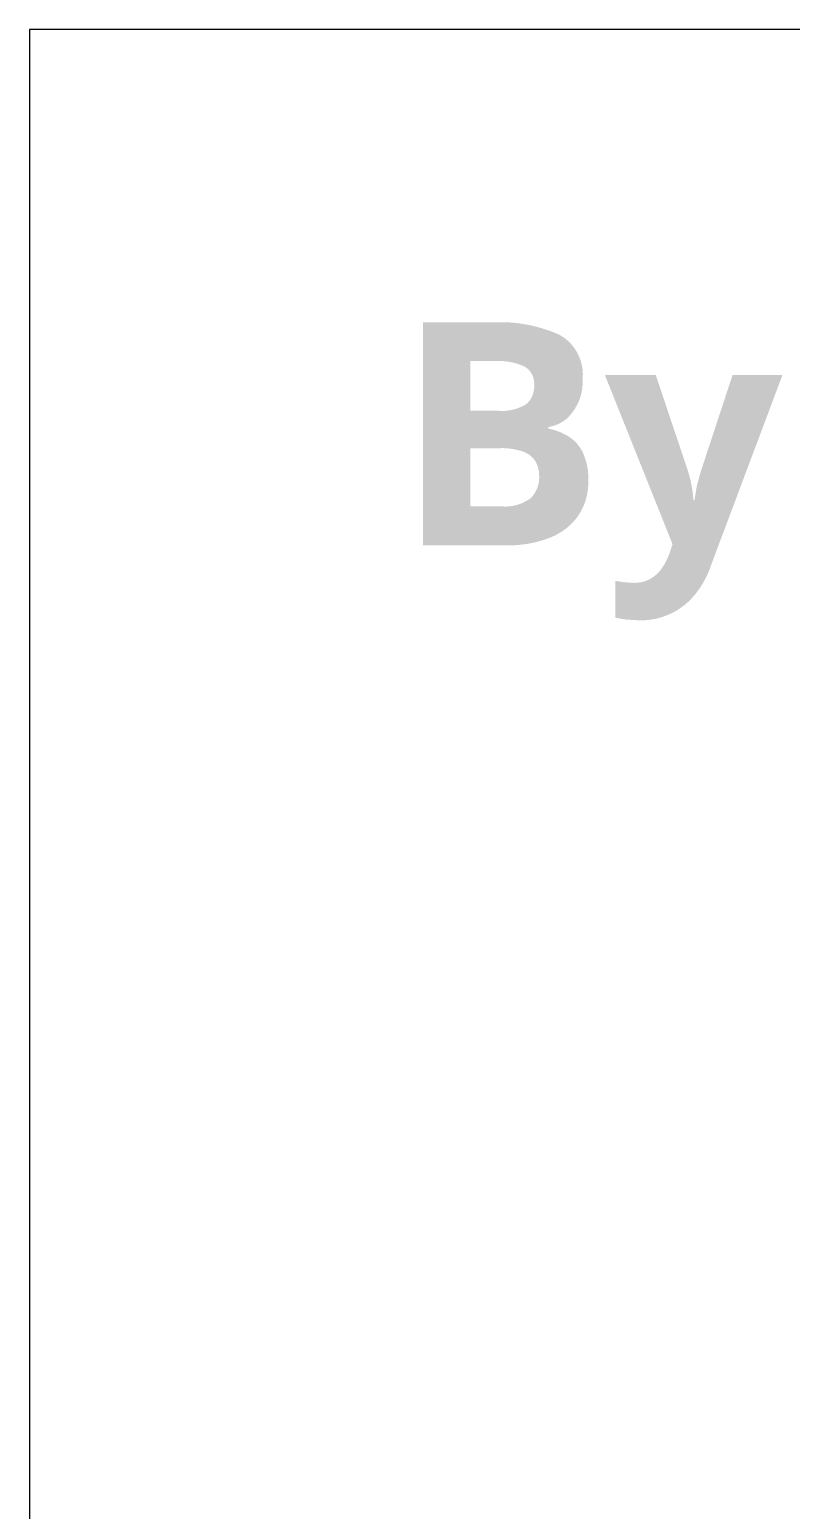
# Model space of a CAD drawing. Header units: millimetres. Extents: x 1235 to 1439, y 1033 to 1126.
# Drawn here: x 1234.52 to 1246.47, y 1102.76 to 1126.01 of the extents above; entities that cross this region are included whole.
import ezdxf

# ---------------------------------------------------------------- set-up
doc = ezdxf.new("R2010")
doc.units = ezdxf.units.MM
doc.layers.add('默认', color=18, linetype='Continuous', true_color=0x000000)

msp = doc.modelspace()

# ---------------------------------------------------------------- hatches: boundary and pattern name
at = {"layer": '默认'}
h = msp.add_hatch(color=256, dxfattribs=at)
h.paths.add_polyline_path([(1241.78, 1121.417), (1241.848, 1121.42), (1241.915, 1121.421), (1241.983, 1121.42), (1242.051, 1121.417), (1242.119, 1121.411), (1242.186, 1121.404), (1242.254, 1121.395), (1242.321, 1121.383), (1242.388, 1121.37), (1242.455, 1121.354), (1242.52, 1121.337), (1242.586, 1121.317), (1242.65, 1121.296), (1242.714, 1121.273), (1242.777, 1121.248), (1242.838, 1121.221), (1242.859, 1121.209), (1242.88, 1121.195), (1242.901, 1121.181), (1242.911, 1121.174), (1242.921, 1121.166), (1242.931, 1121.158), (1242.94, 1121.15), (1242.95, 1121.142), (1242.96, 1121.134), (1242.969, 1121.125), (1242.979, 1121.117), (1242.988, 1121.108), (1242.997, 1121.098), (1243.006, 1121.089), (1243.015, 1121.08), (1243.023, 1121.07), (1243.032, 1121.06), (1243.04, 1121.05), (1243.048, 1121.04), (1243.056, 1121.029), (1243.064, 1121.019), (1243.072, 1121.008), (1243.079, 1120.997), (1243.086, 1120.986), (1243.093, 1120.975), (1243.1, 1120.964), (1243.107, 1120.952), (1243.113, 1120.941), (1243.119, 1120.929), (1243.125, 1120.917), (1243.131, 1120.905), (1243.137, 1120.894), (1243.142, 1120.881), (1243.147, 1120.869), (1243.152, 1120.857), (1243.157, 1120.845), (1243.161, 1120.832), (1243.165, 1120.82), (1243.169, 1120.807), (1243.173, 1120.795), (1243.176, 1120.782), (1243.18, 1120.77), (1243.183, 1120.757), (1243.185, 1120.744), (1243.188, 1120.732), (1243.19, 1120.719), (1243.192, 1120.706), (1243.194, 1120.694), (1243.196, 1120.681), (1243.197, 1120.668), (1243.198, 1120.656), (1243.199, 1120.643), (1243.2, 1120.63), (1243.2, 1120.618), (1243.201, 1120.605), (1243.2, 1120.581), (1243.199, 1120.556), (1243.198, 1120.532), (1243.198, 1120.511), (1243.199, 1120.49), (1243.199, 1120.468), (1243.198, 1120.447), (1243.196, 1120.426), (1243.194, 1120.404), (1243.192, 1120.383), (1243.189, 1120.361), (1243.185, 1120.34), (1243.181, 1120.319), (1243.176, 1120.297), (1243.17, 1120.276), (1243.164, 1120.255), (1243.158, 1120.234), (1243.15, 1120.214), (1243.143, 1120.193), (1243.134, 1120.173), (1243.125, 1120.153), (1243.116, 1120.133), (1243.106, 1120.114), (1243.095, 1120.095), (1243.084, 1120.076), (1243.073, 1120.057), (1243.061, 1120.039), (1243.049, 1120.021), (1243.036, 1120.004), (1243.023, 1119.987), (1243.009, 1119.971), (1242.995, 1119.955), (1242.981, 1119.939), (1242.966, 1119.924), (1242.951, 1119.909), (1242.935, 1119.896), (1242.919, 1119.884), (1242.903, 1119.872), (1242.886, 1119.861), (1242.868, 1119.851), (1242.851, 1119.841), (1242.832, 1119.831), (1242.814, 1119.822), (1242.795, 1119.814), (1242.776, 1119.806), (1242.757, 1119.8), (1242.738, 1119.793), (1242.718, 1119.788), (1242.698, 1119.783), (1242.679, 1119.779), (1242.659, 1119.775), (1242.659, 1119.751), (1242.68, 1119.747), (1242.7, 1119.742), (1242.721, 1119.737), (1242.742, 1119.731), (1242.762, 1119.725), (1242.782, 1119.718), (1242.802, 1119.711), (1242.822, 1119.703), (1242.842, 1119.696), (1242.862, 1119.687), (1242.881, 1119.678), (1242.9, 1119.669), (1242.919, 1119.659), (1242.938, 1119.649), (1242.957, 1119.639), (1242.975, 1119.628), (1242.993, 1119.616), (1243.01, 1119.604), (1243.027, 1119.591), (1243.044, 1119.577), (1243.06, 1119.563), (1243.076, 1119.548), (1243.091, 1119.533), (1243.106, 1119.517), (1243.12, 1119.5), (1243.133, 1119.483), (1243.146, 1119.466), (1243.159, 1119.448), (1243.17, 1119.43), (1243.181, 1119.412), (1243.192, 1119.393), (1243.201, 1119.374), (1243.212, 1119.348), (1243.223, 1119.322), (1243.232, 1119.295), (1243.241, 1119.268), (1243.25, 1119.241), (1243.257, 1119.214), (1243.264, 1119.186), (1243.269, 1119.158), (1243.274, 1119.13), (1243.279, 1119.102), (1243.282, 1119.074), (1243.284, 1119.045), (1243.286, 1119.017), (1243.287, 1118.989), (1243.287, 1118.961), (1243.286, 1118.932), (1243.286, 1118.915), (1243.286, 1118.897), (1243.286, 1118.879), (1243.285, 1118.861), (1243.284, 1118.843), (1243.283, 1118.825), (1243.281, 1118.807), (1243.279, 1118.789), (1243.277, 1118.772), (1243.274, 1118.754), (1243.271, 1118.736), (1243.268, 1118.718), (1243.264, 1118.7), (1243.26, 1118.683), (1243.255, 1118.665), (1243.25, 1118.647), (1243.245, 1118.63), (1243.24, 1118.613), (1243.234, 1118.596), (1243.228, 1118.579), (1243.221, 1118.562), (1243.215, 1118.545), (1243.207, 1118.528), (1243.2, 1118.512), (1243.192, 1118.495), (1243.184, 1118.479), (1243.176, 1118.463), (1243.167, 1118.448), (1243.159, 1118.432), (1243.15, 1118.417), (1243.14, 1118.401), (1243.13, 1118.387), (1243.12, 1118.372), (1243.11, 1118.358), (1243.099, 1118.344), (1243.088, 1118.33), (1243.076, 1118.316), (1243.065, 1118.303), (1243.053, 1118.29), (1243.04, 1118.277), (1243.028, 1118.264), (1243.015, 1118.251), (1243.002, 1118.238), (1242.989, 1118.226), (1242.976, 1118.214), (1242.962, 1118.202), (1242.948, 1118.191), (1242.934, 1118.18), (1242.92, 1118.169), (1242.905, 1118.158), (1242.891, 1118.148), (1242.876, 1118.137), (1242.861, 1118.128), (1242.846, 1118.118), (1242.83, 1118.109), (1242.815, 1118.1), (1242.799, 1118.091), (1242.783, 1118.082), (1242.767, 1118.074), (1242.751, 1118.066), (1242.735, 1118.059), (1242.719, 1118.052), (1242.703, 1118.045), (1242.686, 1118.038), (1242.646, 1118.023), (1242.604, 1118.008), (1242.563, 1117.995), (1242.521, 1117.983), (1242.478, 1117.971), (1242.436, 1117.961), (1242.393, 1117.952), (1242.349, 1117.944), (1242.306, 1117.937), (1242.263, 1117.931), (1242.219, 1117.926), (1242.175, 1117.922), (1242.132, 1117.919), (1242.088, 1117.917), (1242.044, 1117.917), (1242.001, 1117.917), (1240.691, 1117.917), (1240.691, 1121.417)], flags=0)
h.paths.add_polyline_path([(1242.436, 1120.433), (1242.437, 1120.444), (1242.437, 1120.454), (1242.437, 1120.464), (1242.437, 1120.475), (1242.436, 1120.485), (1242.435, 1120.496), (1242.433, 1120.506), (1242.432, 1120.517), (1242.429, 1120.527), (1242.428, 1120.532), (1242.427, 1120.538), (1242.425, 1120.543), (1242.424, 1120.548), (1242.422, 1120.553), (1242.42, 1120.558), (1242.419, 1120.563), (1242.417, 1120.569), (1242.415, 1120.574), (1242.413, 1120.579), (1242.411, 1120.584), (1242.408, 1120.589), (1242.406, 1120.594), (1242.403, 1120.598), (1242.401, 1120.603), (1242.398, 1120.608), (1242.396, 1120.613), (1242.393, 1120.618), (1242.39, 1120.622), (1242.387, 1120.627), (1242.384, 1120.631), (1242.381, 1120.636), (1242.378, 1120.64), (1242.375, 1120.645), (1242.371, 1120.649), (1242.368, 1120.653), (1242.364, 1120.657), (1242.361, 1120.661), (1242.354, 1120.669), (1242.346, 1120.677), (1242.339, 1120.684), (1242.331, 1120.691), (1242.323, 1120.698), (1242.314, 1120.705), (1242.306, 1120.711), (1242.298, 1120.716), (1242.289, 1120.722), (1242.262, 1120.734), (1242.234, 1120.745), (1242.206, 1120.756), (1242.178, 1120.766), (1242.149, 1120.774), (1242.12, 1120.782), (1242.091, 1120.789), (1242.062, 1120.795), (1242.032, 1120.8), (1242.002, 1120.804), (1241.972, 1120.808), (1241.943, 1120.81), (1241.913, 1120.811), (1241.883, 1120.811), (1241.853, 1120.811), (1241.823, 1120.809), (1241.433, 1120.809), (1241.433, 1120.031), (1241.864, 1120.031), (1241.878, 1120.03), (1241.893, 1120.029), (1241.907, 1120.028), (1241.922, 1120.028), (1241.936, 1120.028), (1241.951, 1120.028), (1241.965, 1120.028), (1241.98, 1120.029), (1241.995, 1120.03), (1242.009, 1120.032), (1242.024, 1120.033), (1242.038, 1120.035), (1242.053, 1120.037), (1242.067, 1120.04), (1242.082, 1120.043), (1242.096, 1120.046), (1242.11, 1120.049), (1242.125, 1120.053), (1242.139, 1120.057), (1242.153, 1120.061), (1242.167, 1120.066), (1242.181, 1120.071), (1242.195, 1120.076), (1242.208, 1120.081), (1242.222, 1120.087), (1242.235, 1120.093), (1242.248, 1120.099), (1242.261, 1120.105), (1242.274, 1120.112), (1242.287, 1120.119), (1242.299, 1120.126), (1242.312, 1120.133), (1242.319, 1120.14), (1242.327, 1120.147), (1242.334, 1120.154), (1242.341, 1120.162), (1242.348, 1120.169), (1242.355, 1120.178), (1242.361, 1120.186), (1242.368, 1120.194), (1242.374, 1120.203), (1242.38, 1120.212), (1242.385, 1120.221), (1242.391, 1120.23), (1242.396, 1120.239), (1242.4, 1120.249), (1242.405, 1120.259), (1242.409, 1120.269), (1242.413, 1120.279), (1242.417, 1120.289), (1242.42, 1120.299), (1242.423, 1120.309), (1242.426, 1120.319), (1242.429, 1120.33), (1242.431, 1120.34), (1242.432, 1120.351), (1242.434, 1120.361), (1242.435, 1120.371), (1242.436, 1120.382), (1242.437, 1120.392), (1242.437, 1120.403), (1242.437, 1120.413), (1242.437, 1120.423)], flags=0)
h.paths.add_polyline_path([(1241.917, 1118.53), (1241.932, 1118.529), (1241.947, 1118.528), (1241.962, 1118.527), (1241.978, 1118.527), (1241.993, 1118.527), (1242.008, 1118.527), (1242.024, 1118.528), (1242.039, 1118.529), (1242.055, 1118.53), (1242.07, 1118.532), (1242.086, 1118.534), (1242.101, 1118.537), (1242.117, 1118.54), (1242.132, 1118.543), (1242.147, 1118.547), (1242.162, 1118.551), (1242.177, 1118.555), (1242.192, 1118.56), (1242.207, 1118.565), (1242.222, 1118.57), (1242.236, 1118.576), (1242.251, 1118.582), (1242.265, 1118.588), (1242.279, 1118.595), (1242.293, 1118.602), (1242.307, 1118.609), (1242.32, 1118.617), (1242.333, 1118.625), (1242.346, 1118.633), (1242.359, 1118.642), (1242.371, 1118.65), (1242.384, 1118.659), (1242.392, 1118.668), (1242.399, 1118.677), (1242.407, 1118.685), (1242.415, 1118.695), (1242.422, 1118.704), (1242.429, 1118.714), (1242.436, 1118.723), (1242.442, 1118.733), (1242.449, 1118.743), (1242.455, 1118.754), (1242.461, 1118.764), (1242.466, 1118.775), (1242.471, 1118.786), (1242.476, 1118.797), (1242.481, 1118.808), (1242.486, 1118.819), (1242.49, 1118.831), (1242.494, 1118.842), (1242.497, 1118.854), (1242.5, 1118.865), (1242.503, 1118.877), (1242.506, 1118.889), (1242.508, 1118.901), (1242.51, 1118.912), (1242.512, 1118.924), (1242.513, 1118.936), (1242.514, 1118.948), (1242.515, 1118.96), (1242.516, 1118.972), (1242.516, 1118.983), (1242.516, 1118.995), (1242.515, 1119.007), (1242.515, 1119.021), (1242.515, 1119.036), (1242.514, 1119.051), (1242.513, 1119.066), (1242.511, 1119.08), (1242.508, 1119.095), (1242.505, 1119.11), (1242.502, 1119.124), (1242.498, 1119.139), (1242.494, 1119.153), (1242.489, 1119.167), (1242.483, 1119.181), (1242.478, 1119.195), (1242.471, 1119.208), (1242.465, 1119.221), (1242.458, 1119.234), (1242.454, 1119.24), (1242.449, 1119.247), (1242.445, 1119.253), (1242.44, 1119.259), (1242.435, 1119.266), (1242.43, 1119.272), (1242.425, 1119.278), (1242.42, 1119.284), (1242.415, 1119.289), (1242.409, 1119.295), (1242.404, 1119.301), (1242.398, 1119.306), (1242.392, 1119.311), (1242.386, 1119.317), (1242.38, 1119.322), (1242.374, 1119.327), (1242.368, 1119.332), (1242.362, 1119.336), (1242.355, 1119.341), (1242.349, 1119.345), (1242.342, 1119.35), (1242.335, 1119.354), (1242.329, 1119.358), (1242.322, 1119.362), (1242.315, 1119.365), (1242.308, 1119.369), (1242.301, 1119.372), (1242.294, 1119.376), (1242.287, 1119.379), (1242.28, 1119.382), (1242.272, 1119.385), (1242.265, 1119.387), (1242.243, 1119.395), (1242.22, 1119.402), (1242.197, 1119.408), (1242.175, 1119.414), (1242.151, 1119.419), (1242.128, 1119.424), (1242.105, 1119.428), (1242.082, 1119.432), (1242.058, 1119.435), (1242.034, 1119.438), (1242.011, 1119.44), (1241.987, 1119.442), (1241.964, 1119.443), (1241.94, 1119.443), (1241.916, 1119.443), (1241.893, 1119.442), (1241.433, 1119.442), (1241.433, 1118.53)], flags=0)
msp.add_hatch(color=256, dxfattribs=at).paths.add_polyline_path([(1244.344, 1120.594), (1244.849, 1119.088), (1244.89, 1118.942), (1244.919, 1118.789), (1244.938, 1118.624), (1244.952, 1118.624), (1244.992, 1118.865), (1245.055, 1119.088), (1245.551, 1120.594), (1246.334, 1120.594), (1245.201, 1117.575), (1245.19, 1117.544), (1245.178, 1117.512), (1245.165, 1117.481), (1245.151, 1117.451), (1245.136, 1117.42), (1245.121, 1117.39), (1245.105, 1117.36), (1245.089, 1117.331), (1245.072, 1117.302), (1245.054, 1117.273), (1245.035, 1117.245), (1245.016, 1117.217), (1244.996, 1117.19), (1244.976, 1117.164), (1244.955, 1117.137), (1244.933, 1117.112), (1244.914, 1117.09), (1244.894, 1117.069), (1244.873, 1117.048), (1244.851, 1117.028), (1244.829, 1117.008), (1244.806, 1116.989), (1244.783, 1116.97), (1244.759, 1116.952), (1244.735, 1116.935), (1244.71, 1116.918), (1244.684, 1116.901), (1244.658, 1116.886), (1244.632, 1116.871), (1244.605, 1116.857), (1244.577, 1116.844), (1244.55, 1116.831), (1244.522, 1116.819), (1244.493, 1116.808), (1244.465, 1116.798), (1244.436, 1116.789), (1244.407, 1116.78), (1244.377, 1116.772), (1244.348, 1116.765), (1244.319, 1116.759), (1244.289, 1116.754), (1244.26, 1116.749), (1244.23, 1116.746), (1244.2, 1116.743), (1244.171, 1116.741), (1244.142, 1116.74), (1244.112, 1116.739), (1244.083, 1116.74), (1243.868, 1116.753), (1243.712, 1116.78), (1243.712, 1117.36), (1243.839, 1117.338), (1244, 1117.328), (1244.016, 1117.328), (1244.034, 1117.329), (1244.051, 1117.33), (1244.068, 1117.331), (1244.085, 1117.333), (1244.102, 1117.336), (1244.119, 1117.339), (1244.136, 1117.343), (1244.152, 1117.347), (1244.169, 1117.352), (1244.185, 1117.358), (1244.201, 1117.364), (1244.217, 1117.37), (1244.233, 1117.377), (1244.248, 1117.385), (1244.263, 1117.393), (1244.276, 1117.401), (1244.29, 1117.41), (1244.303, 1117.419), (1244.316, 1117.428), (1244.328, 1117.438), (1244.341, 1117.448), (1244.353, 1117.459), (1244.365, 1117.469), (1244.376, 1117.481), (1244.387, 1117.492), (1244.398, 1117.504), (1244.409, 1117.516), (1244.419, 1117.528), (1244.429, 1117.541), (1244.438, 1117.554), (1244.447, 1117.567), (1244.465, 1117.594), (1244.483, 1117.623), (1244.499, 1117.652), (1244.514, 1117.682), (1244.528, 1117.712), (1244.541, 1117.742), (1244.554, 1117.773), (1244.564, 1117.805), (1244.608, 1117.936), (1243.545, 1120.594)], flags=0)

# ---------------------------------------------------------------- linework, layer by layer
msp.add_lwpolyline([(1234.52, 1033.015), (1438.52, 1033.015), (1438.52, 1126.015), (1344.02, 1126.015), (1343.918, 1124.78), (1343.613, 1123.58), (1343.116, 1122.445), (1342.438, 1121.408), (1341.599, 1120.497), (1340.622, 1119.736), (1339.533, 1119.146), (1338.361, 1118.744), (1337.139, 1118.54), (1335.901, 1118.54), (1334.679, 1118.744), (1333.507, 1119.146), (1332.418, 1119.736), (1331.44, 1120.497), (1330.601, 1121.408), (1329.924, 1122.445), (1329.426, 1123.58), (1329.122, 1124.78), (1329.02, 1126.015), (1234.52, 1126.015)], close=True, dxfattribs=at)

doc.saveas('drawing.dxf')
